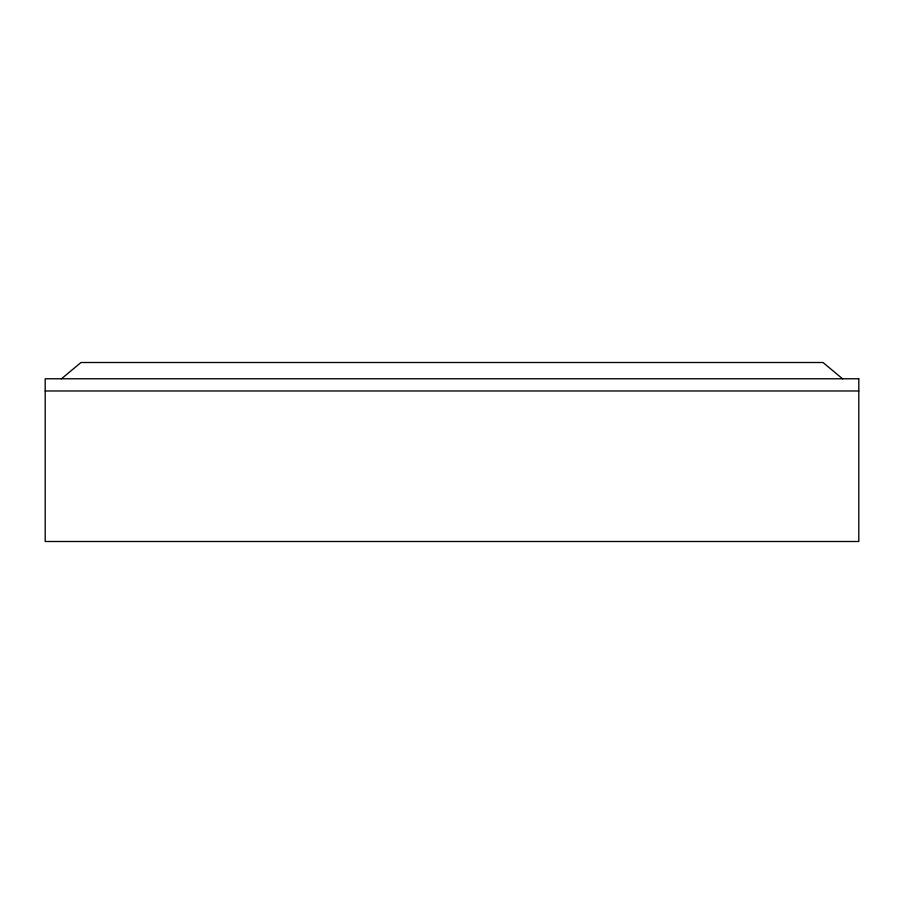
<?xml version="1.0" encoding="UTF-8"?>
<svg xmlns="http://www.w3.org/2000/svg" width="904" height="904" viewBox="0 0 904 904"><rect width="100%" height="100%" fill="white"/><g stroke="black" fill="none" stroke-linecap="round" stroke-linejoin="round"><path stroke-width="1.36" d="M61.472 378.776L80.998 362.504L823.002 362.504L842.528 378.776M45.2 390.98L858.8 390.98M858.8 378.776L45.2 378.776L45.2 541.496L858.8 541.496L858.8 378.776"/></g></svg>
